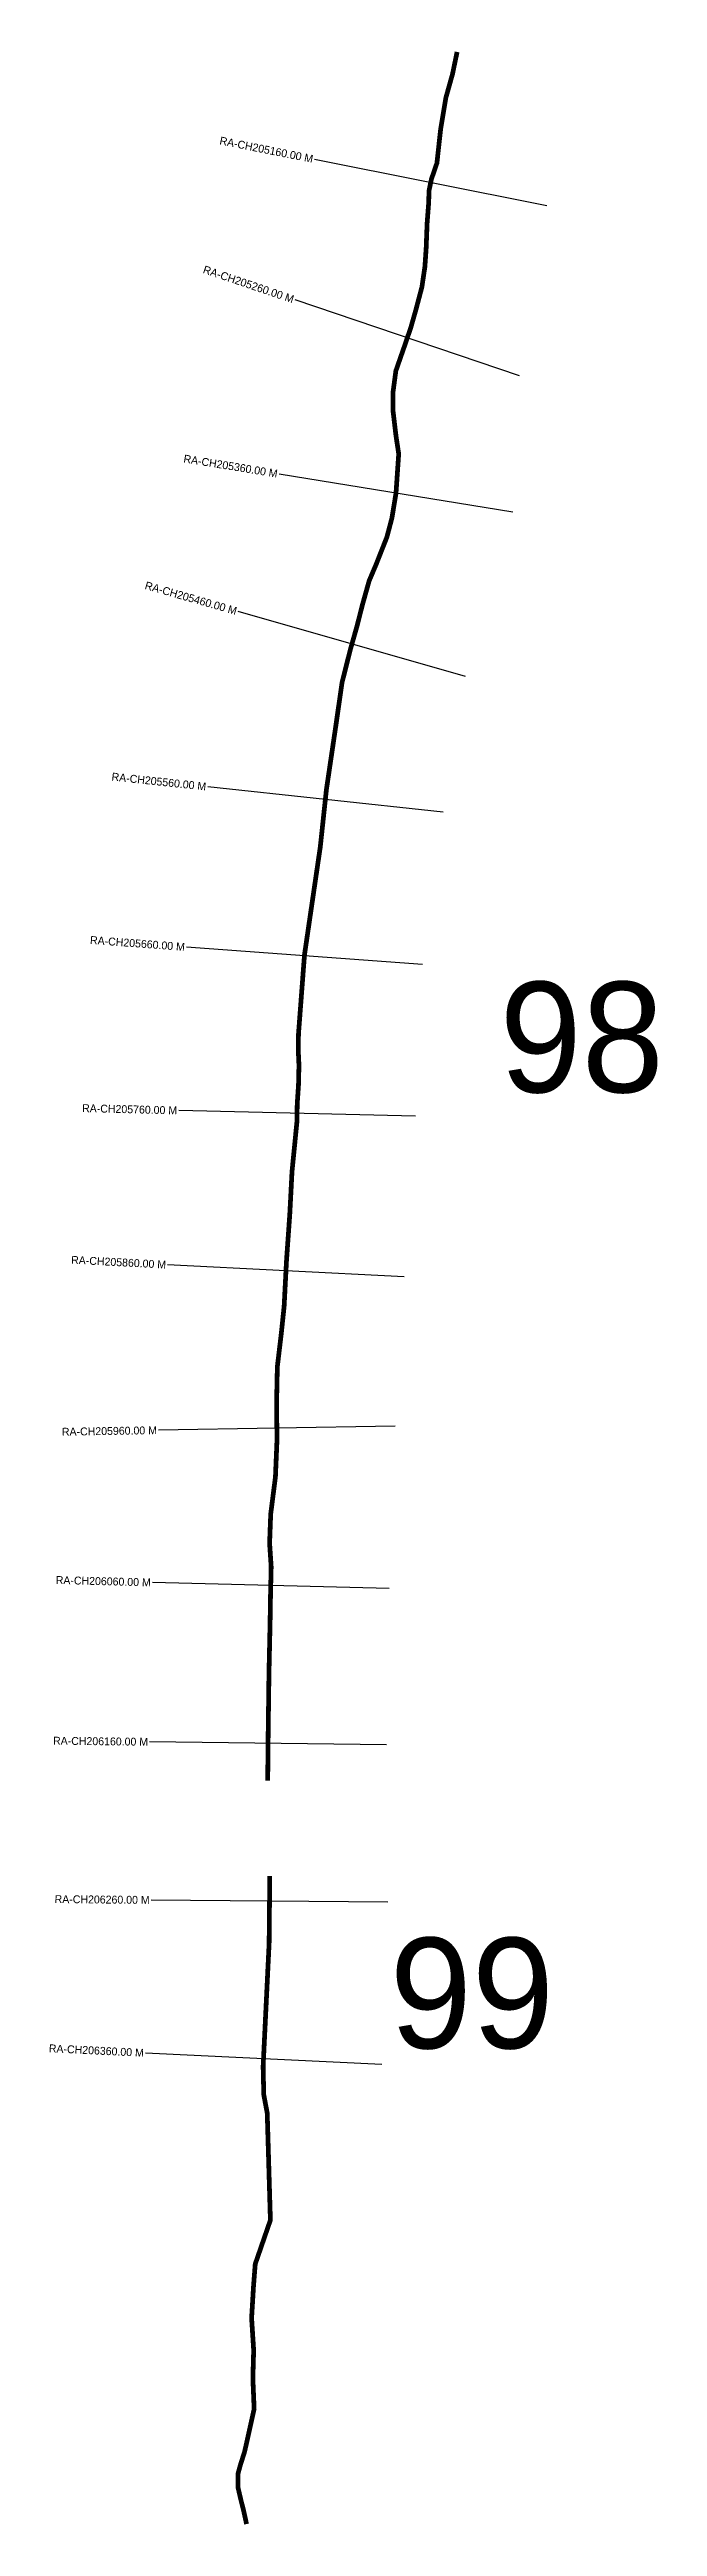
# Model space of a CAD drawing. Header units: metres. Extents: x 274706 to 280693, y 2078001 to 2079570.
# Drawn here: x 274706 to 275092, y 2078001 to 2079570 of the extents above; entities outside this region: 2.
import ezdxf
from ezdxf.enums import TextEntityAlignment as Align

# ---------------------------------------------------------------- set-up
doc = ezdxf.new("R2010")
doc.units = ezdxf.units.M
for name, color, linetype in [('CS', 134, 'Continuous'), ('CSMark', 210, 'Continuous'), ('NATURALLY PROTECTED', 3, 'Continuous'), ('VILLAGE NAME', 250, 'Continuous')]:
    doc.layers.add(name, color=color, linetype=linetype)

msp = doc.modelspace()

# ---------------------------------------------------------------- linework, layer by layer
at = {"color": 6, "const_width": 2}
msp.add_lwpolyline([(279246.6, 2079485), (279272, 2079487.7), (279271.5, 2079443.3), (279329.3, 2079445.6), (279377.7, 2079363.6), (279376.3, 2079362.1), (279427, 2079363), (279424.5, 2079270.5), (279462.3, 2079240.4), (279511.7, 2079242.8), (279610.4, 2079120.9), (279656.9, 2079117.4), (279663.4, 2079072.9), (279757.9, 2079076.3), (279774.4, 2079039), (279880.2, 2079043.7), (279925.7, 2079077.2), (280100.6, 2079078.2), (280102.6, 2079124), (280187.1, 2079111.2), (280236.3, 2079111.2), (280309.7, 2079111.2), (280339.3, 2079109.4), (280613.7, 2078999.1), (280690.9, 2078972.5), (280651.9, 2078947.9), (280664.7, 2078934), (280677.4, 2078908), (280677.2, 2078895), (280689.5, 2078830.3), (280676.5, 2078817.5), (280624.8, 2078818), (280586.1, 2078831.3), (280573.3, 2078844.4), (280560.4, 2078844.5), (280534.7, 2078857.7), (280508.8, 2078858), (280496, 2078871), (280470.2, 2078871.3), (280469.5, 2078806.7), (280482, 2078767.7), (280494.8, 2078754.7), (280507.8, 2078754.5), (280520.3, 2078715.6), (280507.1, 2078689.9), (280494.2, 2078690), (280493.9, 2078664.2), (280519.8, 2078663.9), (280519.5, 2078638.1), (280506.4, 2078625.3), (280505.9, 2078573.6), (280479.8, 2078548), (280467, 2078561.1), (280441.2, 2078561.3), (280428.1, 2078548.5), (280415.2, 2078548.6), (280402.1, 2078535.8), (280402, 2078522.9), (280389.1, 2078523.1), (280362.9, 2078497.5), (280362.7, 2078471.6), (280336.7, 2078458.9), (280311, 2078472.1), (280285, 2078459.5), (280285.3, 2078485.3), (280298.3, 2078498.1), (280298.6, 2078524), (280311.7, 2078536.8), (280299, 2078562.7), (280299.2, 2078588.6), (280247.5, 2078589.1), (280247.4, 2078576.2), (280144, 2078577.2), (280130.6, 2078572.9), (280086.5, 2078558.7), (280066.2, 2078552.1), (280040.2, 2078539.5), (280040, 2078526.6), (279936.6, 2078527.6), (279910.6, 2078514.9), (279923.5, 2078501.9), (279936, 2078463), (279961.6, 2078436.9), (279987.3, 2078423.7), (279987.2, 2078410.7), (280026, 2078410.3), (280025.4, 2078358.6), (280038.2, 2078345.6), (280037.8, 2078306.8), (280024.8, 2078294), (279999.2, 2078320.1), (279999.3, 2078333), (279960.5, 2078333.4), (279960.7, 2078346.3), (279947.8, 2078359.4), (279935.2, 2078385.4), (279935.3, 2078398.3), (279922.4, 2078398.5), (279909.7, 2078424.5), (279871.1, 2078437.8), (279845.2, 2078438), (279845.8, 2078489.7), (279833.2, 2078528.7), (279781.5, 2078529.2), (279781.8, 2078555), (279807.6, 2078554.8), (279807.7, 2078567.7), (279834.4, 2078645), (279860.6, 2078683.5), (279861, 2078722.3), (279783.5, 2078723.1), (279757.3, 2078697.5), (279731.5, 2078697.7), (279705.9, 2078723.9), (279667.1, 2078724.2), (279667.4, 2078750.1), (279680.4, 2078762.9), (279681.1, 2078827.5), (279694.3, 2078853.3), (279668.5, 2078866.4), (279642.7, 2078866.7), (279642.8, 2078879.6), (279629.9, 2078879.7), (279630.2, 2078905.6), (279553, 2078945.2), (279527.1, 2078945.4), (279527.3, 2078958.4), (279475.6, 2078958.9), (279462.9, 2078984.9), (279450, 2078985), (279437.2, 2078998.1), (279411.3, 2078998.3), (279398.7, 2079024.3), (279398.8, 2079037.2), (279385.8, 2079037.4), (279386.5, 2079102), (279373.7, 2079115.1), (279347.8, 2079115.3), (279322.2, 2079128.5), (279296.3, 2079128.8), (279257.6, 2079142.1), (279257.8, 2079155), (279232, 2079168.2), (279219.4, 2079194.2), (279168.2, 2079246.4), (279168.3, 2079259.3), (279142.6, 2079272.5), (279246.6, 2079485)], dxfattribs=at)
at = {"layer": 'CS'}
for p, q in [((275021.5, 2079471.2), (274874.4, 2079500.7)), ((275004.2, 2079363.6), (274862.1, 2079411.6)), ((275000, 2079277.2), (274851.9, 2079301.3)), ((274970.1, 2079172.9), (274825.9, 2079214.1)), ((274955.8, 2079087), (274806.7, 2079103.1)), ((274942.7, 2078990.4), (274793.2, 2079001.5)), ((274938.3, 2078894.3), (274788.3, 2078898)), ((274931.1, 2078792.6), (274781.3, 2078800.2)), ((274925.5, 2078698), (274775.5, 2078695.4)), ((274921.6, 2078595), (274771.6, 2078598.9)), ((274919.9, 2078496.1), (274769.9, 2078497.8)), ((274920.9, 2078396.3), (274770.9, 2078397.6)), ((274917, 2078293.4), (274767.2, 2078300.7))]:
    msp.add_line(p, q, dxfattribs=at)
at = {"layer": 'NATURALLY PROTECTED', "const_width": 3, "flags": 128}
for points in [[(274964.7, 2079568.8), (274961.8, 2079554.8), (274957.6, 2079539.8), (274954.3, 2079520.1), (274951.9, 2079498.3), (274948.4, 2079488.1), (274946.9, 2079480.8), (274946.7, 2079473.2), (274945.7, 2079460.3), (274945.1, 2079444.5), (274944.3, 2079432.7), (274942.4, 2079419.8), (274938.7, 2079405.8), (274935.3, 2079393.9), (274931.3, 2079382.2), (274925.9, 2079366.7), (274924.1, 2079353.2), (274924.1, 2079341.3), (274926, 2079325.3), (274927.7, 2079314.1), (274926.9, 2079302.5), (274926, 2079289.3), (274923.4, 2079273.4), (274920.2, 2079261.3), (274913.3, 2079243.8), (274909, 2079233.7), (274904.7, 2079218.4), (274901.3, 2079205), (274897.1, 2079190.2), (274891.8, 2079169.2), (274887.9, 2079142), (274881.9, 2079101.4), (274878, 2079064.9), (274868, 2078996.6), (274864.2, 2078946.4), (274864.2, 2078946.4), (274864.1, 2078935.3), (274864.1, 2078935.3), (274864.1, 2078935.3), (274864.5, 2078926.6), (274864.2, 2078913.9), (274863.4, 2078902.2), (274863.2, 2078890.7), (274862, 2078878.5), (274860.1, 2078859.3), (274858.7, 2078832.4), (274856.6, 2078802.7), (274855.1, 2078773.8), (274853.3, 2078756.6), (274850.8, 2078735.6), (274850.3, 2078711.4), (274850.6, 2078689.6), (274849.6, 2078665.8), (274846.6, 2078642.3), (274845.9, 2078623.7), (274846.9, 2078608.7), (274846.5, 2078592.1), (274846.2, 2078573), (274845.5, 2078541.5), (274845, 2078503.7), (274844.7, 2078473.3)], [(274846, 2078412.8), (274845.6, 2078370.3), (274841.8, 2078292.1), (274842.2, 2078274.3), (274844.4, 2078262.6), (274846.4, 2078194.8), (274836.8, 2078167), (274835.7, 2078152.8), (274834.5, 2078132.7), (274835.8, 2078112.4), (274835.3, 2078094.5), (274836.1, 2078075.1), (274830.1, 2078048.2), (274827.2, 2078039), (274825.8, 2078033.8), (274825.8, 2078025.7), (274827.8, 2078017.1), (274829.3, 2078011.3), (274831.3, 2078002.2)]]:
    msp.add_lwpolyline(points, dxfattribs=at)

# ---------------------------------------------------------------- texts
at = {"char_height": 70, "attachment_point": 1}
for s, insert in [('98', (274991.6, 2078979.5)), ('99', (274922, 2078373.7))]:
    msp.add_mtext_dynamic_manual_height_columns(s, width=95.172, gutter_width=1, heights=[0], dxfattribs=dict(at, insert=insert))
at = {"layer": 'CSMark'}
for s, rotation, p in [('RA-CH205160.00 M', 348.6432, (274873.4, 2079500.9)), ('RA-CH205260.00 M', 341.3102, (274861.1, 2079411.9)), ('RA-CH205360.00 M', 350.7384, (274850.9, 2079301.5)), ('RA-CH205460.00 M', 344.0383, (274825, 2079214.4)), ('RA-CH205560.00 M', 353.8643, (274805.7, 2079103.2)), ('RA-CH205660.00 M', 355.7378, (274792.2, 2079001.6)), ('RA-CH205760.00 M', 358.5761, (274787.3, 2078898)), ('RA-CH205860.00 M', 357.0713, (274780.3, 2078800.3)), ('RA-CH205960.00 M', 0.9902, (274774.5, 2078695.4)), ('RA-CH206060.00 M', 358.502, (274770.6, 2078598.9)), ('RA-CH206160.00 M', 359.3254, (274768.9, 2078497.9)), ('RA-CH206260.00 M', 359.496, (274769.9, 2078397.7)), ('RA-CH206360.00 M', 357.2205, (274766.2, 2078300.8))]:
    msp.add_text(s, height=5, rotation=rotation, dxfattribs=at).set_placement(p, align=Align.MIDDLE_RIGHT)
at = {"layer": 'VILLAGE NAME', "insert": (279718.8, 2078944.6), "char_height": 108.748, "attachment_point": 1, "rotation": 1.1028}
msp.add_mtext_dynamic_manual_height_columns('{\\fArial|b0|i0|c0|p34;YELWANE}', width=726.929, gutter_width=543.7, heights=[0], dxfattribs=at)

doc.saveas('drawing.dxf')
